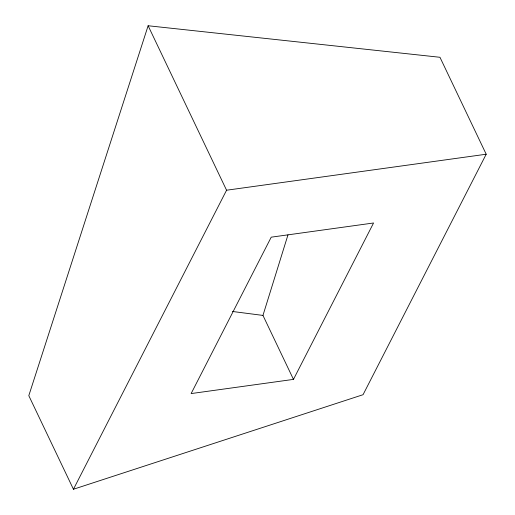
<?xml version="1.0" encoding="UTF-8"?>
<svg xmlns="http://www.w3.org/2000/svg" width="515" height="515" viewBox="0 0 515 515"><rect width="100%" height="100%" fill="white"/><g stroke="black" fill="none" stroke-linecap="round" stroke-linejoin="round"><path stroke-width="0.77" d="M293.473 379.388L373.568 222.982L271.225 237.17L191.129 393.576L293.473 379.388L262.959 315.418L287.982 234.859M148.12 25.75L28.801 395.662L73.439 489.25L363.056 394.702L486.199 154.223L439.965 57.287L148.12 25.75L226.568 190.222L73.439 489.25M226.568 190.222L486.199 154.223M232.445 311.472L262.959 315.418"/></g></svg>
